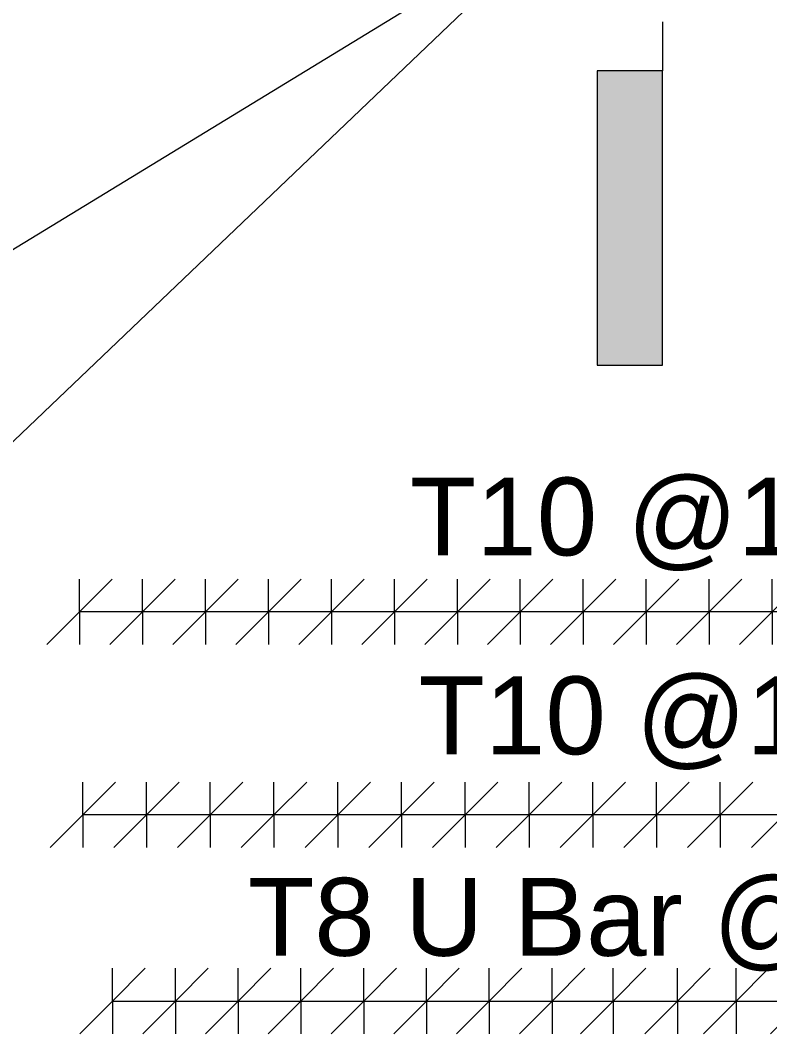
# Model space of a CAD drawing. Header units: millimetres. Extents: x 6744 to 22888, y -3063 to 10037.
# Drawn here: x 10042 to 11189, y -2986 to -1437 of the extents above; entities that cross this region are included whole.
import ezdxf

# ---------------------------------------------------------------- set-up
doc = ezdxf.new("R2010")
doc.units = ezdxf.units.MM
for name, color, linetype, lineweight in [('A-ANNO-DIMS', 211, 'Continuous', 9), ('A-ANNO-DIMS-50', 211, 'Continuous', 9), ('G-ANNO-SYMB', 111, 'Continuous', 9), ('S-RBAR-IDEN', 171, 'Continuous', 9)]:
    doc.layers.add(name, color=color, linetype=linetype, lineweight=lineweight)
doc.styles.add('Arial_1', font='arial.ttf', dxfattribs={"height": 119.0625})
doc.dimstyles.new('Arrow_Filled_-_2_5_NI_UI_1', dxfattribs={"dimscale": 304.8, "dimtxt": 130.920493, "dimasz": 0.328084, "dimexe": 0.164042, "dimexo": 0.0625, "dimgap": 0.164042, "dimtad": 1, "dimdec": 4, "dimzin": 0, "dimdsep": 46, "dimtxsty": 'Arial_1', "dimblk1": 'OBLIQUE', "dimblk2": 'OBLIQUE', "dimsah": 1, "dimcen": 0.09, "dimazin": 0, "dimtfac": 1, "dimtdec": 4, "dimtix": 1, "dimtmove": 0, "dimatfit": 3, "dimfxl": 0.164042, "dimfxlon": 1, "dimtvp": 1, "dimtolj": 1, "dimtzin": 0, "dimarcsym": 2})
doc.dimstyles.new('Arrow_Filled_-_2_5_NI_UI_4', dxfattribs={"dimscale": 304.8, "dimtxt": 130.920493, "dimasz": 0.328084, "dimexe": 0.164042, "dimexo": 0.0625, "dimgap": 0.164042, "dimtad": 1, "dimdec": 4, "dimzin": 0, "dimdsep": 46, "dimtxsty": 'Arial_1', "dimblk1": 'OBLIQUE', "dimblk2": 'OBLIQUE', "dimsah": 1, "dimcen": 0.09, "dimazin": 0, "dimtfac": 1, "dimtdec": 4, "dimtix": 1, "dimtmove": 0, "dimatfit": 3, "dimfxl": 0.164042, "dimfxlon": 1, "dimtvp": 1, "dimtolj": 1, "dimtzin": 0, "dimarcsym": 2})

# ---------------------------------------------------------------- blocks, each defined once
blk = doc.blocks.new('Detail View - M_Section Tail - Filled Horizontal-14034-Elevation Front 1')
at = {"layer": 'G-ANNO-SYMB'}
blk.add_hatch(color=256, dxfattribs=at).paths.add_polyline_path([(9822.2, 7694.8), (9822.2, 7794.8), (9372.2, 7794.8), (9372.2, 7694.8)])
for p, q in [((9372.2, 7694.8), (9372.2, 7794.8)), ((9372.2, 7794.8), (9822.2, 7794.8)), ((9822.2, 7794.8), (9822.2, 7694.8)), ((9822.2, 7694.8), (9372.2, 7694.8))]:
    blk.add_line(p, q, dxfattribs=at)
blk = doc.blocks.new('DIMBLOCK384-Elevation Front 1')
at = {"layer": 'A-ANNO-DIMS-50'}
for p, q in [((11192.4, -2341), (11242.4, -2291)), ((11192.4, -2341), (11192.4, -2291)), ((11288.8, -2341), (11338.8, -2291)), ((11288.8, -2341), (11288.8, -2291)), ((11192.4, -2341), (11142.4, -2391)), ((11288.8, -2341), (11192.4, -2341)), ((11192.4, -2341), (11192.4, -2391)), ((11288.8, -2341), (11238.8, -2391)), ((11288.8, -2341), (11288.8, -2391))]:
    blk.add_line(p, q, dxfattribs=at)
blk = doc.blocks.new('_Oblique')
at = {"color": 0, "linetype": 'ByBlock', "lineweight": -2}
blk.add_line((-0.5, -0.5), (0.5, 0.5), dxfattribs=at)
blk = doc.blocks.new('DIMBLOCK385-Elevation Front 1')
at = {"layer": 'A-ANNO-DIMS-50'}
for p, q in [((11096.1, -2341), (11146.1, -2291)), ((11096.1, -2341), (11096.1, -2291)), ((11192.4, -2341), (11242.4, -2291)), ((11192.4, -2341), (11192.4, -2291)), ((11096.1, -2341), (11046.1, -2391)), ((11192.4, -2341), (11096.1, -2341)), ((11096.1, -2341), (11096.1, -2391)), ((11192.4, -2341), (11142.4, -2391)), ((11192.4, -2341), (11192.4, -2391))]:
    blk.add_line(p, q, dxfattribs=at)
blk = doc.blocks.new('DIMBLOCK386-Elevation Front 1')
at = {"layer": 'A-ANNO-DIMS-50'}
for p, q in [((10999.8, -2341), (11049.8, -2291)), ((10999.8, -2341), (10999.8, -2291)), ((11096.1, -2341), (11146.1, -2291)), ((11096.1, -2341), (11096.1, -2291)), ((10999.8, -2341), (10949.8, -2391)), ((11096.1, -2341), (10999.8, -2341)), ((10999.8, -2341), (10999.8, -2391)), ((11096.1, -2341), (11046.1, -2391)), ((11096.1, -2341), (11096.1, -2391))]:
    blk.add_line(p, q, dxfattribs=at)
blk = doc.blocks.new('DIMBLOCK387-Elevation Front 1')
at = {"layer": 'A-ANNO-DIMS-50'}
for p, q in [((10903.4, -2341), (10953.4, -2291)), ((10903.4, -2341), (10903.4, -2291)), ((10999.8, -2341), (11049.8, -2291)), ((10999.8, -2341), (10999.8, -2291)), ((10903.4, -2341), (10853.4, -2391)), ((10999.8, -2341), (10903.4, -2341)), ((10903.4, -2341), (10903.4, -2391)), ((10999.8, -2341), (10949.8, -2391)), ((10999.8, -2341), (10999.8, -2391))]:
    blk.add_line(p, q, dxfattribs=at)
blk = doc.blocks.new('DIMBLOCK388-Elevation Front 1')
at = {"layer": 'A-ANNO-DIMS-50'}
for p, q in [((10807.1, -2341), (10857.1, -2291)), ((10807.1, -2341), (10807.1, -2291)), ((10903.4, -2341), (10953.4, -2291)), ((10903.4, -2341), (10903.4, -2291)), ((10807.1, -2341), (10757.1, -2391)), ((10903.4, -2341), (10807.1, -2341)), ((10807.1, -2341), (10807.1, -2391)), ((10903.4, -2341), (10853.4, -2391)), ((10903.4, -2341), (10903.4, -2391))]:
    blk.add_line(p, q, dxfattribs=at)
blk = doc.blocks.new('DIMBLOCK389-Elevation Front 1')
at = {"layer": 'A-ANNO-DIMS-50'}
for p, q in [((10710.8, -2341), (10760.8, -2291)), ((10710.8, -2341), (10710.8, -2291)), ((10807.1, -2341), (10857.1, -2291)), ((10807.1, -2341), (10807.1, -2291)), ((10710.8, -2341), (10660.8, -2391)), ((10807.1, -2341), (10710.8, -2341)), ((10710.8, -2341), (10710.8, -2391)), ((10807.1, -2341), (10757.1, -2391)), ((10807.1, -2341), (10807.1, -2391))]:
    blk.add_line(p, q, dxfattribs=at)
blk = doc.blocks.new('DIMBLOCK390-Elevation Front 1')
at = {"layer": 'A-ANNO-DIMS-50'}
for p, q in [((10614.4, -2341), (10664.4, -2291)), ((10614.4, -2341), (10614.4, -2291)), ((10710.8, -2341), (10760.8, -2291)), ((10710.8, -2341), (10710.8, -2291)), ((10614.4, -2341), (10564.4, -2391)), ((10710.8, -2341), (10614.4, -2341)), ((10614.4, -2341), (10614.4, -2391)), ((10710.8, -2341), (10660.8, -2391)), ((10710.8, -2341), (10710.8, -2391))]:
    blk.add_line(p, q, dxfattribs=at)
blk = doc.blocks.new('DIMBLOCK391-Elevation Front 1')
at = {"layer": 'A-ANNO-DIMS-50'}
for p, q in [((10518.1, -2341), (10568.1, -2291)), ((10518.1, -2341), (10518.1, -2291)), ((10614.4, -2341), (10664.4, -2291)), ((10614.4, -2341), (10614.4, -2291)), ((10518.1, -2341), (10468.1, -2391)), ((10614.4, -2341), (10518.1, -2341)), ((10518.1, -2341), (10518.1, -2391)), ((10614.4, -2341), (10564.4, -2391)), ((10614.4, -2341), (10614.4, -2391))]:
    blk.add_line(p, q, dxfattribs=at)
blk = doc.blocks.new('DIMBLOCK392-Elevation Front 1')
at = {"layer": 'A-ANNO-DIMS-50'}
for p, q in [((10421.8, -2341), (10471.8, -2291)), ((10421.8, -2341), (10421.8, -2291)), ((10518.1, -2341), (10568.1, -2291)), ((10518.1, -2341), (10518.1, -2291)), ((10421.8, -2341), (10371.8, -2391)), ((10518.1, -2341), (10421.8, -2341)), ((10421.8, -2341), (10421.8, -2391)), ((10518.1, -2341), (10468.1, -2391)), ((10518.1, -2341), (10518.1, -2391))]:
    blk.add_line(p, q, dxfattribs=at)
blk = doc.blocks.new('DIMBLOCK393-Elevation Front 1')
at = {"layer": 'A-ANNO-DIMS-50'}
for p, q in [((10325.4, -2341), (10375.4, -2291)), ((10325.4, -2341), (10325.4, -2291)), ((10421.8, -2341), (10471.8, -2291)), ((10421.8, -2341), (10421.8, -2291)), ((10325.4, -2341), (10275.4, -2391)), ((10421.8, -2341), (10325.4, -2341)), ((10325.4, -2341), (10325.4, -2391)), ((10421.8, -2341), (10371.8, -2391)), ((10421.8, -2341), (10421.8, -2391))]:
    blk.add_line(p, q, dxfattribs=at)
blk = doc.blocks.new('DIMBLOCK394-Elevation Front 1')
at = {"layer": 'A-ANNO-DIMS-50'}
for p, q in [((10229.1, -2341), (10279.1, -2291)), ((10229.1, -2341), (10229.1, -2291)), ((10325.4, -2341), (10375.4, -2291)), ((10325.4, -2341), (10325.4, -2291)), ((10229.1, -2341), (10179.1, -2391)), ((10325.4, -2341), (10229.1, -2341)), ((10229.1, -2341), (10229.1, -2391)), ((10325.4, -2341), (10275.4, -2391)), ((10325.4, -2341), (10325.4, -2391))]:
    blk.add_line(p, q, dxfattribs=at)
blk = doc.blocks.new('DIMBLOCK395-Elevation Front 1')
at = {"layer": 'A-ANNO-DIMS-50'}
for p, q in [((10132.7, -2341), (10182.7, -2291)), ((10132.7, -2341), (10132.7, -2291)), ((10229.1, -2341), (10279.1, -2291)), ((10229.1, -2341), (10229.1, -2291)), ((10132.7, -2341), (10082.7, -2391)), ((10229.1, -2341), (10132.7, -2341)), ((10132.7, -2341), (10132.7, -2391)), ((10229.1, -2341), (10179.1, -2391)), ((10229.1, -2341), (10229.1, -2391))]:
    blk.add_line(p, q, dxfattribs=at)
blk = doc.blocks.new('DIMBLOCK396-Elevation Front 1')
at = {"layer": 'A-ANNO-DIMS-50'}
for p, q in [((10132.7, -2341), (10182.7, -2291)), ((10132.7, -2341), (10132.7, -2291)), ((10229.1, -2341), (10279.1, -2291)), ((10229.1, -2341), (10229.1, -2291)), ((10325.4, -2341), (10375.4, -2291)), ((10325.4, -2341), (10325.4, -2291)), ((10421.8, -2341), (10471.8, -2291)), ((10421.8, -2341), (10421.8, -2291)), ((10518.1, -2341), (10568.1, -2291)), ((10518.1, -2341), (10518.1, -2291)), ((10614.4, -2341), (10664.4, -2291)), ((10614.4, -2341), (10614.4, -2291)), ((10710.8, -2341), (10760.8, -2291)), ((10710.8, -2341), (10710.8, -2291)), ((10807.1, -2341), (10857.1, -2291)), ((10807.1, -2341), (10807.1, -2291)), ((10903.4, -2341), (10953.4, -2291)), ((10903.4, -2341), (10903.4, -2291)), ((10999.8, -2341), (11049.8, -2291)), ((10999.8, -2341), (10999.8, -2291)), ((11096.1, -2341), (11146.1, -2291)), ((11096.1, -2341), (11096.1, -2291)), ((11192.4, -2341), (11242.4, -2291)), ((11192.4, -2341), (11192.4, -2291)), ((11288.8, -2341), (11338.8, -2291)), ((11288.8, -2341), (11288.8, -2291)), ((11385.1, -2341), (11435.1, -2291)), ((11385.1, -2341), (11385.1, -2291)), ((11481.5, -2341), (11531.5, -2291)), ((11481.5, -2341), (11481.5, -2291)), ((11577.8, -2341), (11627.8, -2291)), ((11577.8, -2341), (11577.8, -2291)), ((11674.1, -2341), (11724.1, -2291)), ((11674.1, -2341), (11674.1, -2291)), ((11770.5, -2341), (11820.5, -2291)), ((11770.5, -2341), (11770.5, -2291)), ((11866.8, -2341), (11916.8, -2291)), ((11866.8, -2341), (11866.8, -2291)), ((11963.1, -2341), (12013.1, -2291)), ((11963.1, -2341), (11963.1, -2291)), ((12059.5, -2341), (12109.5, -2291)), ((12059.5, -2341), (12059.5, -2291)), ((12155.8, -2341), (12205.8, -2291)), ((12155.8, -2341), (12155.8, -2291)), ((12252.1, -2341), (12302.1, -2291)), ((12252.1, -2341), (12252.1, -2291)), ((10132.7, -2341), (10082.7, -2391)), ((12252.1, -2341), (10132.7, -2341)), ((10229.1, -2341), (10132.7, -2341)), ((10132.7, -2341), (10132.7, -2391)), ((10229.1, -2341), (10179.1, -2391)), ((10325.4, -2341), (10229.1, -2341)), ((10229.1, -2341), (10229.1, -2391)), ((10325.4, -2341), (10275.4, -2391)), ((10421.8, -2341), (10325.4, -2341)), ((10325.4, -2341), (10325.4, -2391)), ((10421.8, -2341), (10371.8, -2391)), ((10518.1, -2341), (10421.8, -2341)), ((10421.8, -2341), (10421.8, -2391)), ((10518.1, -2341), (10468.1, -2391)), ((10614.4, -2341), (10518.1, -2341)), ((10518.1, -2341), (10518.1, -2391)), ((10614.4, -2341), (10564.4, -2391)), ((10710.8, -2341), (10614.4, -2341)), ((10614.4, -2341), (10614.4, -2391)), ((10710.8, -2341), (10660.8, -2391)), ((10807.1, -2341), (10710.8, -2341)), ((10710.8, -2341), (10710.8, -2391)), ((10807.1, -2341), (10757.1, -2391)), ((10903.4, -2341), (10807.1, -2341)), ((10807.1, -2341), (10807.1, -2391)), ((10903.4, -2341), (10853.4, -2391)), ((10999.8, -2341), (10903.4, -2341)), ((10903.4, -2341), (10903.4, -2391)), ((10999.8, -2341), (10949.8, -2391)), ((11096.1, -2341), (10999.8, -2341)), ((10999.8, -2341), (10999.8, -2391)), ((11096.1, -2341), (11046.1, -2391)), ((11192.4, -2341), (11096.1, -2341)), ((11096.1, -2341), (11096.1, -2391)), ((11192.4, -2341), (11142.4, -2391)), ((11288.8, -2341), (11192.4, -2341)), ((11192.4, -2341), (11192.4, -2391)), ((11288.8, -2341), (11238.8, -2391)), ((11385.1, -2341), (11288.8, -2341)), ((11288.8, -2341), (11288.8, -2391)), ((11385.1, -2341), (11335.1, -2391)), ((11481.5, -2341), (11385.1, -2341)), ((11385.1, -2341), (11385.1, -2391)), ((11481.5, -2341), (11431.5, -2391)), ((11577.8, -2341), (11481.5, -2341)), ((11481.5, -2341), (11481.5, -2391)), ((11577.8, -2341), (11527.8, -2391)), ((11674.1, -2341), (11577.8, -2341)), ((11577.8, -2341), (11577.8, -2391)), ((11674.1, -2341), (11624.1, -2391)), ((11770.5, -2341), (11674.1, -2341)), ((11674.1, -2341), (11674.1, -2391)), ((11770.5, -2341), (11720.5, -2391)), ((11866.8, -2341), (11770.5, -2341)), ((11770.5, -2341), (11770.5, -2391)), ((11866.8, -2341), (11816.8, -2391)), ((11963.1, -2341), (11866.8, -2341)), ((11866.8, -2341), (11866.8, -2391)), ((11963.1, -2341), (11913.1, -2391)), ((12059.5, -2341), (11963.1, -2341)), ((11963.1, -2341), (11963.1, -2391)), ((12059.5, -2341), (12009.5, -2391)), ((12155.8, -2341), (12059.5, -2341)), ((12059.5, -2341), (12059.5, -2391)), ((12155.8, -2341), (12105.8, -2391)), ((12252.1, -2341), (12155.8, -2341)), ((12155.8, -2341), (12155.8, -2391)), ((12252.1, -2341), (12202.1, -2391)), ((12252.1, -2341), (12252.1, -2391))]:
    blk.add_line(p, q, dxfattribs=at)
blk = doc.blocks.new('_None')
blk = doc.blocks.new('DIMBLOCK407-Elevation Front 1')
at = {"layer": 'A-ANNO-DIMS-50'}
for p, q in [((11210.6, -2651.4), (11260.6, -2601.4)), ((11210.6, -2651.4), (11210.6, -2601.4)), ((11308.1, -2651.4), (11358.1, -2601.4)), ((11308.1, -2651.4), (11308.1, -2601.4)), ((11210.6, -2651.4), (11160.6, -2701.4)), ((11308.1, -2651.4), (11210.6, -2651.4)), ((11210.6, -2651.4), (11210.6, -2701.4)), ((11308.1, -2651.4), (11258.1, -2701.4)), ((11308.1, -2651.4), (11308.1, -2701.4))]:
    blk.add_line(p, q, dxfattribs=at)
blk = doc.blocks.new('DIMBLOCK408-Elevation Front 1')
at = {"layer": 'A-ANNO-DIMS-50'}
for p, q in [((11113, -2651.4), (11163, -2601.4)), ((11113, -2651.4), (11113, -2601.4)), ((11210.6, -2651.4), (11260.6, -2601.4)), ((11210.6, -2651.4), (11210.6, -2601.4)), ((11113, -2651.4), (11063, -2701.4)), ((11210.6, -2651.4), (11113, -2651.4)), ((11113, -2651.4), (11113, -2701.4)), ((11210.6, -2651.4), (11160.6, -2701.4)), ((11210.6, -2651.4), (11210.6, -2701.4))]:
    blk.add_line(p, q, dxfattribs=at)
blk = doc.blocks.new('DIMBLOCK409-Elevation Front 1')
at = {"layer": 'A-ANNO-DIMS-50'}
for p, q in [((11015.5, -2651.4), (11065.5, -2601.4)), ((11015.5, -2651.4), (11015.5, -2601.4)), ((11113, -2651.4), (11163, -2601.4)), ((11113, -2651.4), (11113, -2601.4)), ((11015.5, -2651.4), (10965.5, -2701.4)), ((11113, -2651.4), (11015.5, -2651.4)), ((11015.5, -2651.4), (11015.5, -2701.4)), ((11113, -2651.4), (11063, -2701.4)), ((11113, -2651.4), (11113, -2701.4))]:
    blk.add_line(p, q, dxfattribs=at)
blk = doc.blocks.new('DIMBLOCK410-Elevation Front 1')
at = {"layer": 'A-ANNO-DIMS-50'}
for p, q in [((10917.9, -2651.4), (10967.9, -2601.4)), ((10917.9, -2651.4), (10917.9, -2601.4)), ((11015.5, -2651.4), (11065.5, -2601.4)), ((11015.5, -2651.4), (11015.5, -2601.4)), ((10917.9, -2651.4), (10867.9, -2701.4)), ((11015.5, -2651.4), (10917.9, -2651.4)), ((10917.9, -2651.4), (10917.9, -2701.4)), ((11015.5, -2651.4), (10965.5, -2701.4)), ((11015.5, -2651.4), (11015.5, -2701.4))]:
    blk.add_line(p, q, dxfattribs=at)
blk = doc.blocks.new('DIMBLOCK411-Elevation Front 1')
at = {"layer": 'A-ANNO-DIMS-50'}
for p, q in [((10820.4, -2651.4), (10870.4, -2601.4)), ((10820.4, -2651.4), (10820.4, -2601.4)), ((10917.9, -2651.4), (10967.9, -2601.4)), ((10917.9, -2651.4), (10917.9, -2601.4)), ((10820.4, -2651.4), (10770.4, -2701.4)), ((10917.9, -2651.4), (10820.4, -2651.4)), ((10820.4, -2651.4), (10820.4, -2701.4)), ((10917.9, -2651.4), (10867.9, -2701.4)), ((10917.9, -2651.4), (10917.9, -2701.4))]:
    blk.add_line(p, q, dxfattribs=at)
blk = doc.blocks.new('DIMBLOCK412-Elevation Front 1')
at = {"layer": 'A-ANNO-DIMS-50'}
for p, q in [((10722.8, -2651.4), (10772.8, -2601.4)), ((10722.8, -2651.4), (10722.8, -2601.4)), ((10820.4, -2651.4), (10870.4, -2601.4)), ((10820.4, -2651.4), (10820.4, -2601.4)), ((10722.8, -2651.4), (10672.8, -2701.4)), ((10820.4, -2651.4), (10722.8, -2651.4)), ((10722.8, -2651.4), (10722.8, -2701.4)), ((10820.4, -2651.4), (10770.4, -2701.4)), ((10820.4, -2651.4), (10820.4, -2701.4))]:
    blk.add_line(p, q, dxfattribs=at)
blk = doc.blocks.new('DIMBLOCK413-Elevation Front 1')
at = {"layer": 'A-ANNO-DIMS-50'}
for p, q in [((10625.3, -2651.4), (10675.3, -2601.4)), ((10625.3, -2651.4), (10625.3, -2601.4)), ((10722.8, -2651.4), (10772.8, -2601.4)), ((10722.8, -2651.4), (10722.8, -2601.4)), ((10625.3, -2651.4), (10575.3, -2701.4)), ((10722.8, -2651.4), (10625.3, -2651.4)), ((10625.3, -2651.4), (10625.3, -2701.4)), ((10722.8, -2651.4), (10672.8, -2701.4)), ((10722.8, -2651.4), (10722.8, -2701.4))]:
    blk.add_line(p, q, dxfattribs=at)
blk = doc.blocks.new('DIMBLOCK414-Elevation Front 1')
at = {"layer": 'A-ANNO-DIMS-50'}
for p, q in [((10527.7, -2651.4), (10577.7, -2601.4)), ((10527.7, -2651.4), (10527.7, -2601.4)), ((10625.3, -2651.4), (10675.3, -2601.4)), ((10625.3, -2651.4), (10625.3, -2601.4)), ((10527.7, -2651.4), (10477.7, -2701.4)), ((10625.3, -2651.4), (10527.7, -2651.4)), ((10527.7, -2651.4), (10527.7, -2701.4)), ((10625.3, -2651.4), (10575.3, -2701.4)), ((10625.3, -2651.4), (10625.3, -2701.4))]:
    blk.add_line(p, q, dxfattribs=at)
blk = doc.blocks.new('DIMBLOCK415-Elevation Front 1')
at = {"layer": 'A-ANNO-DIMS-50'}
for p, q in [((10430.2, -2651.4), (10480.2, -2601.4)), ((10430.2, -2651.4), (10430.2, -2601.4)), ((10527.7, -2651.4), (10577.7, -2601.4)), ((10527.7, -2651.4), (10527.7, -2601.4)), ((10430.2, -2651.4), (10380.2, -2701.4)), ((10527.7, -2651.4), (10430.2, -2651.4)), ((10430.2, -2651.4), (10430.2, -2701.4)), ((10527.7, -2651.4), (10477.7, -2701.4)), ((10527.7, -2651.4), (10527.7, -2701.4))]:
    blk.add_line(p, q, dxfattribs=at)
blk = doc.blocks.new('DIMBLOCK416-Elevation Front 1')
at = {"layer": 'A-ANNO-DIMS-50'}
for p, q in [((10332.7, -2651.4), (10382.7, -2601.4)), ((10332.7, -2651.4), (10332.7, -2601.4)), ((10430.2, -2651.4), (10480.2, -2601.4)), ((10430.2, -2651.4), (10430.2, -2601.4)), ((10332.7, -2651.4), (10282.7, -2701.4)), ((10430.2, -2651.4), (10332.7, -2651.4)), ((10332.7, -2651.4), (10332.7, -2701.4)), ((10430.2, -2651.4), (10380.2, -2701.4)), ((10430.2, -2651.4), (10430.2, -2701.4))]:
    blk.add_line(p, q, dxfattribs=at)
blk = doc.blocks.new('DIMBLOCK417-Elevation Front 1')
at = {"layer": 'A-ANNO-DIMS-50'}
for p, q in [((10235.1, -2651.4), (10285.1, -2601.4)), ((10235.1, -2651.4), (10235.1, -2601.4)), ((10332.7, -2651.4), (10382.7, -2601.4)), ((10332.7, -2651.4), (10332.7, -2601.4)), ((10235.1, -2651.4), (10185.1, -2701.4)), ((10332.7, -2651.4), (10235.1, -2651.4)), ((10235.1, -2651.4), (10235.1, -2701.4)), ((10332.7, -2651.4), (10282.7, -2701.4)), ((10332.7, -2651.4), (10332.7, -2701.4))]:
    blk.add_line(p, q, dxfattribs=at)
blk = doc.blocks.new('DIMBLOCK418-Elevation Front 1')
at = {"layer": 'A-ANNO-DIMS-50'}
for p, q in [((10137.6, -2651.4), (10187.6, -2601.4)), ((10137.6, -2651.4), (10137.6, -2601.4)), ((10235.1, -2651.4), (10285.1, -2601.4)), ((10235.1, -2651.4), (10235.1, -2601.4)), ((10137.6, -2651.4), (10087.6, -2701.4)), ((10235.1, -2651.4), (10137.6, -2651.4)), ((10137.6, -2651.4), (10137.6, -2701.4)), ((10235.1, -2651.4), (10185.1, -2701.4)), ((10235.1, -2651.4), (10235.1, -2701.4))]:
    blk.add_line(p, q, dxfattribs=at)
blk = doc.blocks.new('DIMBLOCK419-Elevation Front 1')
at = {"layer": 'A-ANNO-DIMS-50'}
for p, q in [((10137.6, -2651.4), (10187.6, -2601.4)), ((10137.6, -2651.4), (10137.6, -2601.4)), ((10235.1, -2651.4), (10285.1, -2601.4)), ((10235.1, -2651.4), (10235.1, -2601.4)), ((10332.7, -2651.4), (10382.7, -2601.4)), ((10332.7, -2651.4), (10332.7, -2601.4)), ((10430.2, -2651.4), (10480.2, -2601.4)), ((10430.2, -2651.4), (10430.2, -2601.4)), ((10527.7, -2651.4), (10577.7, -2601.4)), ((10527.7, -2651.4), (10527.7, -2601.4)), ((10625.3, -2651.4), (10675.3, -2601.4)), ((10625.3, -2651.4), (10625.3, -2601.4)), ((10722.8, -2651.4), (10772.8, -2601.4)), ((10722.8, -2651.4), (10722.8, -2601.4)), ((10820.4, -2651.4), (10870.4, -2601.4)), ((10820.4, -2651.4), (10820.4, -2601.4)), ((10917.9, -2651.4), (10967.9, -2601.4)), ((10917.9, -2651.4), (10917.9, -2601.4)), ((11015.5, -2651.4), (11065.5, -2601.4)), ((11015.5, -2651.4), (11015.5, -2601.4)), ((11113, -2651.4), (11163, -2601.4)), ((11113, -2651.4), (11113, -2601.4)), ((11210.6, -2651.4), (11260.6, -2601.4)), ((11210.6, -2651.4), (11210.6, -2601.4)), ((11308.1, -2651.4), (11358.1, -2601.4)), ((11308.1, -2651.4), (11308.1, -2601.4)), ((11405.7, -2651.4), (11455.7, -2601.4)), ((11405.7, -2651.4), (11405.7, -2601.4)), ((11503.2, -2651.4), (11553.2, -2601.4)), ((11503.2, -2651.4), (11503.2, -2601.4)), ((11600.7, -2651.4), (11650.7, -2601.4)), ((11600.7, -2651.4), (11600.7, -2601.4)), ((11698.3, -2651.4), (11748.3, -2601.4)), ((11698.3, -2651.4), (11698.3, -2601.4)), ((11795.8, -2651.4), (11845.8, -2601.4)), ((11795.8, -2651.4), (11795.8, -2601.4)), ((11893.4, -2651.4), (11943.4, -2601.4)), ((11893.4, -2651.4), (11893.4, -2601.4)), ((11990.9, -2651.4), (12040.9, -2601.4)), ((11990.9, -2651.4), (11990.9, -2601.4)), ((12088.5, -2651.4), (12138.5, -2601.4)), ((12088.5, -2651.4), (12088.5, -2601.4)), ((12186, -2651.4), (12236, -2601.4)), ((12186, -2651.4), (12186, -2601.4)), ((12283.6, -2651.4), (12333.6, -2601.4)), ((12283.6, -2651.4), (12283.6, -2601.4)), ((10137.6, -2651.4), (10087.6, -2701.4)), ((12283.6, -2651.4), (10137.6, -2651.4)), ((10235.1, -2651.4), (10137.6, -2651.4)), ((10137.6, -2651.4), (10137.6, -2701.4)), ((10235.1, -2651.4), (10185.1, -2701.4)), ((10332.7, -2651.4), (10235.1, -2651.4)), ((10235.1, -2651.4), (10235.1, -2701.4)), ((10332.7, -2651.4), (10282.7, -2701.4)), ((10430.2, -2651.4), (10332.7, -2651.4)), ((10332.7, -2651.4), (10332.7, -2701.4)), ((10430.2, -2651.4), (10380.2, -2701.4)), ((10527.7, -2651.4), (10430.2, -2651.4)), ((10430.2, -2651.4), (10430.2, -2701.4)), ((10527.7, -2651.4), (10477.7, -2701.4)), ((10625.3, -2651.4), (10527.7, -2651.4)), ((10527.7, -2651.4), (10527.7, -2701.4)), ((10625.3, -2651.4), (10575.3, -2701.4)), ((10722.8, -2651.4), (10625.3, -2651.4)), ((10625.3, -2651.4), (10625.3, -2701.4)), ((10722.8, -2651.4), (10672.8, -2701.4)), ((10820.4, -2651.4), (10722.8, -2651.4)), ((10722.8, -2651.4), (10722.8, -2701.4)), ((10820.4, -2651.4), (10770.4, -2701.4)), ((10917.9, -2651.4), (10820.4, -2651.4)), ((10820.4, -2651.4), (10820.4, -2701.4)), ((10917.9, -2651.4), (10867.9, -2701.4)), ((11015.5, -2651.4), (10917.9, -2651.4)), ((10917.9, -2651.4), (10917.9, -2701.4)), ((11015.5, -2651.4), (10965.5, -2701.4)), ((11113, -2651.4), (11015.5, -2651.4)), ((11015.5, -2651.4), (11015.5, -2701.4)), ((11113, -2651.4), (11063, -2701.4)), ((11210.6, -2651.4), (11113, -2651.4)), ((11113, -2651.4), (11113, -2701.4)), ((11210.6, -2651.4), (11160.6, -2701.4)), ((11308.1, -2651.4), (11210.6, -2651.4)), ((11210.6, -2651.4), (11210.6, -2701.4)), ((11308.1, -2651.4), (11258.1, -2701.4)), ((11405.7, -2651.4), (11308.1, -2651.4)), ((11308.1, -2651.4), (11308.1, -2701.4)), ((11405.7, -2651.4), (11355.7, -2701.4)), ((11503.2, -2651.4), (11405.7, -2651.4)), ((11405.7, -2651.4), (11405.7, -2701.4)), ((11503.2, -2651.4), (11453.2, -2701.4)), ((11600.7, -2651.4), (11503.2, -2651.4)), ((11503.2, -2651.4), (11503.2, -2701.4)), ((11600.7, -2651.4), (11550.7, -2701.4)), ((11698.3, -2651.4), (11600.7, -2651.4)), ((11600.7, -2651.4), (11600.7, -2701.4)), ((11698.3, -2651.4), (11648.3, -2701.4)), ((11795.8, -2651.4), (11698.3, -2651.4)), ((11698.3, -2651.4), (11698.3, -2701.4)), ((11795.8, -2651.4), (11745.8, -2701.4)), ((11893.4, -2651.4), (11795.8, -2651.4)), ((11795.8, -2651.4), (11795.8, -2701.4)), ((11893.4, -2651.4), (11843.4, -2701.4)), ((11990.9, -2651.4), (11893.4, -2651.4)), ((11893.4, -2651.4), (11893.4, -2701.4)), ((11990.9, -2651.4), (11940.9, -2701.4)), ((12088.5, -2651.4), (11990.9, -2651.4)), ((11990.9, -2651.4), (11990.9, -2701.4)), ((12088.5, -2651.4), (12038.5, -2701.4)), ((12186, -2651.4), (12088.5, -2651.4)), ((12088.5, -2651.4), (12088.5, -2701.4)), ((12186, -2651.4), (12136, -2701.4)), ((12283.6, -2651.4), (12186, -2651.4)), ((12186, -2651.4), (12186, -2701.4)), ((12283.6, -2651.4), (12233.6, -2701.4)), ((12283.6, -2651.4), (12283.6, -2701.4))]:
    blk.add_line(p, q, dxfattribs=at)
blk = doc.blocks.new('DIMBLOCK420-Elevation Front 1')
at = {"layer": 'A-ANNO-DIMS-50'}
for p, q in [((10183.3, -2936.1), (10233.3, -2886.1)), ((10183.3, -2936.1), (10183.3, -2886.1)), ((10279.4, -2936.1), (10329.4, -2886.1)), ((10279.4, -2936.1), (10279.4, -2886.1)), ((10183.3, -2936.1), (10133.3, -2986.1)), ((10183.3, -2936.1), (10279.4, -2936.1)), ((10183.3, -2936.1), (10183.3, -2986.1)), ((10279.4, -2936.1), (10229.4, -2986.1)), ((10279.4, -2936.1), (10279.4, -2986.1))]:
    blk.add_line(p, q, dxfattribs=at)
blk = doc.blocks.new('DIMBLOCK421-Elevation Front 1')
at = {"layer": 'A-ANNO-DIMS-50'}
for p, q in [((10279.4, -2936.1), (10329.4, -2886.1)), ((10279.4, -2936.1), (10279.4, -2886.1)), ((10375.4, -2936.1), (10425.4, -2886.1)), ((10375.4, -2936.1), (10375.4, -2886.1)), ((10279.4, -2936.1), (10229.4, -2986.1)), ((10279.4, -2936.1), (10375.4, -2936.1)), ((10279.4, -2936.1), (10279.4, -2986.1)), ((10375.4, -2936.1), (10325.4, -2986.1)), ((10375.4, -2936.1), (10375.4, -2986.1))]:
    blk.add_line(p, q, dxfattribs=at)
blk = doc.blocks.new('DIMBLOCK422-Elevation Front 1')
at = {"layer": 'A-ANNO-DIMS-50'}
for p, q in [((10375.4, -2936.1), (10425.4, -2886.1)), ((10375.4, -2936.1), (10375.4, -2886.1)), ((10471.5, -2936.1), (10521.5, -2886.1)), ((10471.5, -2936.1), (10471.5, -2886.1)), ((10375.4, -2936.1), (10325.4, -2986.1)), ((10375.4, -2936.1), (10471.5, -2936.1)), ((10375.4, -2936.1), (10375.4, -2986.1)), ((10471.5, -2936.1), (10421.5, -2986.1)), ((10471.5, -2936.1), (10471.5, -2986.1))]:
    blk.add_line(p, q, dxfattribs=at)
blk = doc.blocks.new('DIMBLOCK423-Elevation Front 1')
at = {"layer": 'A-ANNO-DIMS-50'}
for p, q in [((10471.5, -2936.1), (10521.5, -2886.1)), ((10471.5, -2936.1), (10471.5, -2886.1)), ((10567.5, -2936.1), (10617.5, -2886.1)), ((10567.5, -2936.1), (10567.5, -2886.1)), ((10471.5, -2936.1), (10421.5, -2986.1)), ((10471.5, -2936.1), (10567.5, -2936.1)), ((10471.5, -2936.1), (10471.5, -2986.1)), ((10567.5, -2936.1), (10517.5, -2986.1)), ((10567.5, -2936.1), (10567.5, -2986.1))]:
    blk.add_line(p, q, dxfattribs=at)
blk = doc.blocks.new('DIMBLOCK424-Elevation Front 1')
at = {"layer": 'A-ANNO-DIMS-50'}
for p, q in [((10567.5, -2936.1), (10617.5, -2886.1)), ((10567.5, -2936.1), (10567.5, -2886.1)), ((10663.6, -2936.1), (10713.6, -2886.1)), ((10663.6, -2936.1), (10663.6, -2886.1)), ((10567.5, -2936.1), (10517.5, -2986.1)), ((10567.5, -2936.1), (10663.6, -2936.1)), ((10567.5, -2936.1), (10567.5, -2986.1)), ((10663.6, -2936.1), (10613.6, -2986.1)), ((10663.6, -2936.1), (10663.6, -2986.1))]:
    blk.add_line(p, q, dxfattribs=at)
blk = doc.blocks.new('DIMBLOCK425-Elevation Front 1')
at = {"layer": 'A-ANNO-DIMS-50'}
for p, q in [((10663.6, -2936.1), (10713.6, -2886.1)), ((10663.6, -2936.1), (10663.6, -2886.1)), ((10759.6, -2936.1), (10809.6, -2886.1)), ((10759.6, -2936.1), (10759.6, -2886.1)), ((10663.6, -2936.1), (10613.6, -2986.1)), ((10663.6, -2936.1), (10759.6, -2936.1)), ((10663.6, -2936.1), (10663.6, -2986.1)), ((10759.6, -2936.1), (10709.6, -2986.1)), ((10759.6, -2936.1), (10759.6, -2986.1))]:
    blk.add_line(p, q, dxfattribs=at)
blk = doc.blocks.new('DIMBLOCK426-Elevation Front 1')
at = {"layer": 'A-ANNO-DIMS-50'}
for p, q in [((10759.6, -2936.1), (10809.6, -2886.1)), ((10759.6, -2936.1), (10759.6, -2886.1)), ((10855.7, -2936.1), (10905.7, -2886.1)), ((10855.7, -2936.1), (10855.7, -2886.1)), ((10759.6, -2936.1), (10709.6, -2986.1)), ((10759.6, -2936.1), (10855.7, -2936.1)), ((10759.6, -2936.1), (10759.6, -2986.1)), ((10855.7, -2936.1), (10805.7, -2986.1)), ((10855.7, -2936.1), (10855.7, -2986.1))]:
    blk.add_line(p, q, dxfattribs=at)
blk = doc.blocks.new('DIMBLOCK427-Elevation Front 1')
at = {"layer": 'A-ANNO-DIMS-50'}
for p, q in [((10855.7, -2936.1), (10905.7, -2886.1)), ((10855.7, -2936.1), (10855.7, -2886.1)), ((10949.2, -2936.1), (10999.2, -2886.1)), ((10949.2, -2936.1), (10949.2, -2886.1)), ((10855.7, -2936.1), (10805.7, -2986.1)), ((10855.7, -2936.1), (10949.2, -2936.1)), ((10855.7, -2936.1), (10855.7, -2986.1)), ((10949.2, -2936.1), (10899.2, -2986.1)), ((10949.2, -2936.1), (10949.2, -2986.1))]:
    blk.add_line(p, q, dxfattribs=at)
blk = doc.blocks.new('DIMBLOCK428-Elevation Front 1')
at = {"layer": 'A-ANNO-DIMS-50'}
for p, q in [((10949.2, -2936.1), (10999.2, -2886.1)), ((10949.2, -2936.1), (10949.2, -2886.1)), ((11047.8, -2936.1), (11097.8, -2886.1)), ((11047.8, -2936.1), (11047.8, -2886.1)), ((10949.2, -2936.1), (10899.2, -2986.1)), ((10949.2, -2936.1), (11047.8, -2936.1)), ((10949.2, -2936.1), (10949.2, -2986.1)), ((11047.8, -2936.1), (10997.8, -2986.1)), ((11047.8, -2936.1), (11047.8, -2986.1))]:
    blk.add_line(p, q, dxfattribs=at)
blk = doc.blocks.new('DIMBLOCK429-Elevation Front 1')
at = {"layer": 'A-ANNO-DIMS-50'}
for p, q in [((11047.8, -2936.1), (11097.8, -2886.1)), ((11047.8, -2936.1), (11047.8, -2886.1)), ((11137.6, -2936.1), (11187.6, -2886.1)), ((11137.6, -2936.1), (11137.6, -2886.1)), ((11047.8, -2936.1), (10997.8, -2986.1)), ((11047.8, -2936.1), (11137.6, -2936.1)), ((11047.8, -2936.1), (11047.8, -2986.1)), ((11137.6, -2936.1), (11087.6, -2986.1)), ((11137.6, -2936.1), (11137.6, -2986.1))]:
    blk.add_line(p, q, dxfattribs=at)
blk = doc.blocks.new('DIMBLOCK430-Elevation Front 1')
at = {"layer": 'A-ANNO-DIMS-50'}
for p, q in [((11137.6, -2936.1), (11187.6, -2886.1)), ((11137.6, -2936.1), (11137.6, -2886.1)), ((11239.9, -2936.1), (11289.9, -2886.1)), ((11239.9, -2936.1), (11239.9, -2886.1)), ((11137.6, -2936.1), (11087.6, -2986.1)), ((11137.6, -2936.1), (11239.9, -2936.1)), ((11137.6, -2936.1), (11137.6, -2986.1)), ((11239.9, -2936.1), (11189.9, -2986.1)), ((11239.9, -2936.1), (11239.9, -2986.1))]:
    blk.add_line(p, q, dxfattribs=at)
blk = doc.blocks.new('DIMBLOCK440-Elevation Front 1')
at = {"layer": 'A-ANNO-DIMS-50'}
for p, q in [((10183.3, -2936.1), (10233.3, -2886.1)), ((10183.3, -2936.1), (10183.3, -2886.1)), ((10279.4, -2936.1), (10329.4, -2886.1)), ((10279.4, -2936.1), (10279.4, -2886.1)), ((10375.4, -2936.1), (10425.4, -2886.1)), ((10375.4, -2936.1), (10375.4, -2886.1)), ((10471.5, -2936.1), (10521.5, -2886.1)), ((10471.5, -2936.1), (10471.5, -2886.1)), ((10567.5, -2936.1), (10617.5, -2886.1)), ((10567.5, -2936.1), (10567.5, -2886.1)), ((10663.6, -2936.1), (10713.6, -2886.1)), ((10663.6, -2936.1), (10663.6, -2886.1)), ((10759.6, -2936.1), (10809.6, -2886.1)), ((10759.6, -2936.1), (10759.6, -2886.1)), ((10855.7, -2936.1), (10905.7, -2886.1)), ((10855.7, -2936.1), (10855.7, -2886.1)), ((10949.2, -2936.1), (10999.2, -2886.1)), ((10949.2, -2936.1), (10949.2, -2886.1)), ((10183.3, -2936.1), (10133.3, -2986.1)), ((10183.3, -2936.1), (10855.7, -2936.1)), ((10183.3, -2936.1), (10279.4, -2936.1)), ((10183.3, -2936.1), (10183.3, -2986.1)), ((10279.4, -2936.1), (10229.4, -2986.1)), ((10279.4, -2936.1), (10375.4, -2936.1)), ((10279.4, -2936.1), (10279.4, -2986.1)), ((10375.4, -2936.1), (10325.4, -2986.1)), ((10375.4, -2936.1), (10471.5, -2936.1)), ((10375.4, -2936.1), (10375.4, -2986.1)), ((10471.5, -2936.1), (10421.5, -2986.1)), ((10471.5, -2936.1), (10567.5, -2936.1)), ((10471.5, -2936.1), (10471.5, -2986.1)), ((10567.5, -2936.1), (10517.5, -2986.1)), ((10567.5, -2936.1), (10663.6, -2936.1)), ((10567.5, -2936.1), (10567.5, -2986.1)), ((10663.6, -2936.1), (10613.6, -2986.1)), ((10663.6, -2936.1), (10759.6, -2936.1)), ((10663.6, -2936.1), (10663.6, -2986.1)), ((10759.6, -2936.1), (10709.6, -2986.1)), ((10759.6, -2936.1), (10855.7, -2936.1)), ((10759.6, -2936.1), (10759.6, -2986.1)), ((10855.7, -2936.1), (10805.7, -2986.1)), ((10855.7, -2936.1), (10949.2, -2936.1)), ((10855.7, -2936.1), (10855.7, -2986.1)), ((10949.2, -2936.1), (10899.2, -2986.1)), ((10949.2, -2936.1), (10949.2, -2986.1))]:
    blk.add_line(p, q, dxfattribs=at)
blk = doc.blocks.new('DIMBLOCK441-Elevation Front 1')
at = {"layer": 'A-ANNO-DIMS-50'}
for p, q in [((10855.7, -2936.1), (10905.7, -2886.1)), ((10855.7, -2936.1), (10855.7, -2886.1)), ((10949.2, -2936.1), (10999.2, -2886.1)), ((10949.2, -2936.1), (10949.2, -2886.1)), ((11047.8, -2936.1), (11097.8, -2886.1)), ((11047.8, -2936.1), (11047.8, -2886.1)), ((10855.7, -2936.1), (10805.7, -2986.1)), ((10855.7, -2936.1), (10949.2, -2936.1)), ((10855.7, -2936.1), (10949.2, -2936.1)), ((10855.7, -2936.1), (10855.7, -2986.1)), ((10949.2, -2936.1), (10899.2, -2986.1)), ((10949.2, -2936.1), (11047.8, -2936.1)), ((10949.2, -2936.1), (10949.2, -2986.1)), ((11047.8, -2936.1), (10997.8, -2986.1)), ((11047.8, -2936.1), (11047.8, -2986.1))]:
    blk.add_line(p, q, dxfattribs=at)
blk = doc.blocks.new('DIMBLOCK442-Elevation Front 1')
at = {"layer": 'A-ANNO-DIMS-50'}
for p, q in [((10949.2, -2936.1), (10999.2, -2886.1)), ((10949.2, -2936.1), (10949.2, -2886.1)), ((11047.8, -2936.1), (11097.8, -2886.1)), ((11047.8, -2936.1), (11047.8, -2886.1)), ((11137.6, -2936.1), (11187.6, -2886.1)), ((11137.6, -2936.1), (11137.6, -2886.1)), ((10949.2, -2936.1), (10899.2, -2986.1)), ((10949.2, -2936.1), (11047.8, -2936.1)), ((10949.2, -2936.1), (11047.8, -2936.1)), ((10949.2, -2936.1), (10949.2, -2986.1)), ((11047.8, -2936.1), (10997.8, -2986.1)), ((11047.8, -2936.1), (11137.6, -2936.1)), ((11047.8, -2936.1), (11047.8, -2986.1)), ((11137.6, -2936.1), (11087.6, -2986.1)), ((11137.6, -2936.1), (11137.6, -2986.1))]:
    blk.add_line(p, q, dxfattribs=at)
blk = doc.blocks.new('DIMBLOCK443-Elevation Front 1')
at = {"layer": 'A-ANNO-DIMS-50'}
for p, q in [((11047.8, -2936.1), (11097.8, -2886.1)), ((11047.8, -2936.1), (11047.8, -2886.1)), ((11137.6, -2936.1), (11187.6, -2886.1)), ((11137.6, -2936.1), (11137.6, -2886.1)), ((11239.9, -2936.1), (11289.9, -2886.1)), ((11239.9, -2936.1), (11239.9, -2886.1)), ((11047.8, -2936.1), (10997.8, -2986.1)), ((11047.8, -2936.1), (11137.6, -2936.1)), ((11047.8, -2936.1), (11137.6, -2936.1)), ((11047.8, -2936.1), (11047.8, -2986.1)), ((11137.6, -2936.1), (11087.6, -2986.1)), ((11137.6, -2936.1), (11239.9, -2936.1)), ((11137.6, -2936.1), (11137.6, -2986.1)), ((11239.9, -2936.1), (11189.9, -2986.1)), ((11239.9, -2936.1), (11239.9, -2986.1))]:
    blk.add_line(p, q, dxfattribs=at)
blk = doc.blocks.new('DIMBLOCK444-Elevation Front 1')
at = {"layer": 'A-ANNO-DIMS-50'}
for p, q in [((11137.6, -2936.1), (11187.6, -2886.1)), ((11137.6, -2936.1), (11137.6, -2886.1)), ((11239.9, -2936.1), (11289.9, -2886.1)), ((11239.9, -2936.1), (11239.9, -2886.1)), ((11346, -2936.1), (11396, -2886.1)), ((11346, -2936.1), (11346, -2886.1)), ((11137.6, -2936.1), (11087.6, -2986.1)), ((11137.6, -2936.1), (11239.9, -2936.1)), ((11137.6, -2936.1), (11239.9, -2936.1)), ((11137.6, -2936.1), (11137.6, -2986.1)), ((11239.9, -2936.1), (11189.9, -2986.1)), ((11239.9, -2936.1), (11346, -2936.1)), ((11239.9, -2936.1), (11239.9, -2986.1)), ((11346, -2936.1), (11296, -2986.1)), ((11346, -2936.1), (11346, -2986.1))]:
    blk.add_line(p, q, dxfattribs=at)

msp = doc.modelspace()

# ---------------------------------------------------------------- linework, layer by layer
at = {"layer": 'G-ANNO-SYMB'}
msp.add_line((11024.78521, -1439.13794), (11024.78521, -1513.73213), dxfattribs=at)
at = {"layer": 'S-RBAR-IDEN'}
for p, q in [((10856.22671, -1292.99821), (10021.36282, -2089.78094)), ((10791.61953, -1323.18243), (9951.71325, -1835.58184))]:
    msp.add_line(p, q, dxfattribs=at)

# ---------------------------------------------------------------- block references
at = {"layer": 'G-ANNO-SYMB', "extrusion": (0, 0, -1), "rotation": 90.00000000000077}
msp.add_blockref('Detail View - M_Section Tail - Filled Horizontal-14034-Elevation Front 1', (-3229.96869, -11335.91223), dxfattribs=at)

# ---------------------------------------------------------------- dimensions: what is measured, and where the dimension line sits
at = {"layer": 'A-ANNO-DIMS'}
for base, p1, p2, text, dimstyle, override, picture, middle in [((10132.74785, -2340.97976), (12252.14338, -2290.97976), (10132.74785, -2290.97976), '2119', 'Arrow_Filled_-_2_5_NI_UI_1', {"dimpost": '<>', "dimblk1": 'None', "dimblk2": 'None', "dimsah": 1, "dimfxl": 2119.395534}, 'DIMBLOCK396-Elevation Front 1', (11192.44562, -2230.18966)), ((10132.74785, -2340.97976), (10229.08401, -2290.97976), (10132.74785, -2290.97976), ' ', 'Arrow_Filled_-_2_5_NI_UI_1', {"dimpost": '<>', "dimfxl": 96.336161}, 'DIMBLOCK395-Elevation Front 1', (10180.91593, -2340.97976)), ((10229.08401, -2340.97976), (10325.42017, -2290.97976), (10229.08401, -2290.97976), ' ', 'Arrow_Filled_-_2_5_NI_UI_1', {"dimpost": '<>', "dimfxl": 96.336161}, 'DIMBLOCK394-Elevation Front 1', (10277.25209, -2340.97976)), ((10325.42017, -2340.97976), (10421.75633, -2290.97976), (10325.42017, -2290.97976), ' ', 'Arrow_Filled_-_2_5_NI_UI_1', {"dimpost": '<>', "dimfxl": 96.336161}, 'DIMBLOCK393-Elevation Front 1', (10373.58825, -2340.97976)), ((10421.75633, -2340.97976), (10518.09249, -2290.97976), (10421.75633, -2290.97976), ' ', 'Arrow_Filled_-_2_5_NI_UI_1', {"dimpost": '<>', "dimfxl": 96.336161}, 'DIMBLOCK392-Elevation Front 1', (10469.92441, -2340.97976)), ((10518.09249, -2340.97976), (10614.42865, -2290.97976), (10518.09249, -2290.97976), ' ', 'Arrow_Filled_-_2_5_NI_UI_1', {"dimpost": '<>', "dimfxl": 96.336161}, 'DIMBLOCK391-Elevation Front 1', (10566.26057, -2340.97976)), ((10614.42865, -2340.97976), (10710.76481, -2290.97976), (10614.42865, -2290.97976), ' ', 'Arrow_Filled_-_2_5_NI_UI_1', {"dimpost": '<>', "dimfxl": 96.336161}, 'DIMBLOCK390-Elevation Front 1', (10662.59673, -2340.97976)), ((10710.76481, -2340.97976), (10807.10097, -2290.97976), (10710.76481, -2290.97976), ' ', 'Arrow_Filled_-_2_5_NI_UI_1', {"dimpost": '<>', "dimfxl": 96.336161}, 'DIMBLOCK389-Elevation Front 1', (10758.93289, -2340.97976)), ((10807.10097, -2340.97976), (10903.43713, -2290.97976), (10807.10097, -2290.97976), ' ', 'Arrow_Filled_-_2_5_NI_UI_1', {"dimpost": '<>', "dimfxl": 96.336161}, 'DIMBLOCK388-Elevation Front 1', (10855.26905, -2340.97976)), ((10903.43713, -2340.97976), (10999.77329, -2290.97976), (10903.43713, -2290.97976), ' ', 'Arrow_Filled_-_2_5_NI_UI_1', {"dimpost": '<>', "dimfxl": 96.336161}, 'DIMBLOCK387-Elevation Front 1', (10951.60521, -2340.97976)), ((10999.77329, -2340.97976), (11096.10945, -2290.97976), (10999.77329, -2290.97976), ' ', 'Arrow_Filled_-_2_5_NI_UI_1', {"dimpost": '<>', "dimfxl": 96.336161}, 'DIMBLOCK386-Elevation Front 1', (11047.94137, -2340.97976)), ((11096.10945, -2340.97976), (11192.44562, -2290.97976), (11096.10945, -2290.97976), ' ', 'Arrow_Filled_-_2_5_NI_UI_1', {"dimpost": '<>', "dimfxl": 96.336161}, 'DIMBLOCK385-Elevation Front 1', (11144.27753, -2340.97976)), ((11192.44562, -2340.97976), (11288.78178, -2290.97976), (11192.44562, -2290.97976), ' ', 'Arrow_Filled_-_2_5_NI_UI_1', {"dimpost": '<>', "dimfxl": 96.336161}, 'DIMBLOCK384-Elevation Front 1', (11240.6137, -2340.97976)), ((10137.56745, -2651.36825), (12283.56745, -2601.36825), (10137.56745, -2601.36825), '2146', 'Arrow_Filled_-_2_5_NI_UI_4', {"dimpost": '<>', "dimblk1": 'None', "dimblk2": 'None', "dimsah": 1, "dimfxl": 2146}, 'DIMBLOCK419-Elevation Front 1', (11210.56745, -2540.57816)), ((10137.56745, -2651.36825), (10235.11291, -2601.36825), (10137.56745, -2601.36825), ' ', 'Arrow_Filled_-_2_5_NI_UI_4', {"dimpost": '<>', "dimfxl": 97.545455}, 'DIMBLOCK418-Elevation Front 1', (10186.34018, -2651.36825)), ((10235.11291, -2651.36825), (10332.65836, -2601.36825), (10235.11291, -2601.36825), ' ', 'Arrow_Filled_-_2_5_NI_UI_4', {"dimpost": '<>', "dimfxl": 97.545455}, 'DIMBLOCK417-Elevation Front 1', (10283.88564, -2651.36825)), ((10332.65836, -2651.36825), (10430.20382, -2601.36825), (10332.65836, -2601.36825), ' ', 'Arrow_Filled_-_2_5_NI_UI_4', {"dimpost": '<>', "dimfxl": 97.545455}, 'DIMBLOCK416-Elevation Front 1', (10381.43109, -2651.36825)), ((10430.20382, -2651.36825), (10527.74927, -2601.36825), (10430.20382, -2601.36825), ' ', 'Arrow_Filled_-_2_5_NI_UI_4', {"dimpost": '<>', "dimfxl": 97.545455}, 'DIMBLOCK415-Elevation Front 1', (10478.97655, -2651.36825)), ((10527.74927, -2651.36825), (10625.29473, -2601.36825), (10527.74927, -2601.36825), ' ', 'Arrow_Filled_-_2_5_NI_UI_4', {"dimpost": '<>', "dimfxl": 97.545455}, 'DIMBLOCK414-Elevation Front 1', (10576.522, -2651.36825)), ((10625.29473, -2651.36825), (10722.84018, -2601.36825), (10625.29473, -2601.36825), ' ', 'Arrow_Filled_-_2_5_NI_UI_4', {"dimpost": '<>', "dimfxl": 97.545455}, 'DIMBLOCK413-Elevation Front 1', (10674.06745, -2651.36825)), ((10722.84018, -2651.36825), (10820.38564, -2601.36825), (10722.84018, -2601.36825), ' ', 'Arrow_Filled_-_2_5_NI_UI_4', {"dimpost": '<>', "dimfxl": 97.545455}, 'DIMBLOCK412-Elevation Front 1', (10771.61291, -2651.36825)), ((10820.38564, -2651.36825), (10917.93109, -2601.36825), (10820.38564, -2601.36825), ' ', 'Arrow_Filled_-_2_5_NI_UI_4', {"dimpost": '<>', "dimfxl": 97.545455}, 'DIMBLOCK411-Elevation Front 1', (10869.15836, -2651.36825)), ((10917.93109, -2651.36825), (11015.47655, -2601.36825), (10917.93109, -2601.36825), ' ', 'Arrow_Filled_-_2_5_NI_UI_4', {"dimpost": '<>', "dimfxl": 97.545455}, 'DIMBLOCK410-Elevation Front 1', (10966.70382, -2651.36825)), ((11015.47655, -2651.36825), (11113.022, -2601.36825), (11015.47655, -2601.36825), ' ', 'Arrow_Filled_-_2_5_NI_UI_4', {"dimpost": '<>', "dimfxl": 97.545455}, 'DIMBLOCK409-Elevation Front 1', (11064.24927, -2651.36825)), ((11113.022, -2651.36825), (11210.56745, -2601.36825), (11113.022, -2601.36825), ' ', 'Arrow_Filled_-_2_5_NI_UI_4', {"dimpost": '<>', "dimfxl": 97.545455}, 'DIMBLOCK408-Elevation Front 1', (11161.79473, -2651.36825)), ((11210.56745, -2651.36825), (11308.11291, -2601.36825), (11210.56745, -2601.36825), ' ', 'Arrow_Filled_-_2_5_NI_UI_4', {"dimpost": '<>', "dimfxl": 97.545455}, 'DIMBLOCK407-Elevation Front 1', (11259.34018, -2651.36825)), ((10855.69902, -2936.12866), (10183.34361, -2886.12866), (10855.69902, -2886.12866), '672', 'Arrow_Filled_-_2_5_NI_UI_4', {"dimpost": '<>', "dimblk1": 'None', "dimblk2": 'None', "dimsah": 1, "dimfxl": 672.355416}, 'DIMBLOCK440-Elevation Front 1', (10519.52131, -2825.33857)), ((10949.2498, -2936.12866), (10855.69902, -2886.12866), (10949.2498, -2886.12866), '94', 'Arrow_Filled_-_2_5_NI_UI_4', {"dimpost": '<>', "dimblk1": 'None', "dimblk2": 'None', "dimsah": 1, "dimfxl": 93.550774}, 'DIMBLOCK441-Elevation Front 1', (10902.47441, -2825.33857)), ((11047.80057, -2936.12866), (10949.2498, -2886.12866), (11047.80057, -2886.12866), '99', 'Arrow_Filled_-_2_5_NI_UI_4', {"dimpost": '<>', "dimblk1": 'None', "dimblk2": 'None', "dimsah": 1, "dimfxl": 98.550774}, 'DIMBLOCK442-Elevation Front 1', (10998.52518, -2825.33857)), ((11137.60134, -2936.12866), (11047.80057, -2886.12866), (11137.60134, -2886.12866), '90', 'Arrow_Filled_-_2_5_NI_UI_4', {"dimpost": '<>', "dimblk1": 'None', "dimblk2": 'None', "dimsah": 1, "dimfxl": 89.800774}, 'DIMBLOCK443-Elevation Front 1', (11092.70096, -2825.33857)), ((11239.90212, -2936.12866), (11137.60134, -2886.12866), (11239.90212, -2886.12866), '102', 'Arrow_Filled_-_2_5_NI_UI_4', {"dimpost": '<>', "dimblk1": 'None', "dimblk2": 'None', "dimsah": 1, "dimfxl": 102.300774}, 'DIMBLOCK444-Elevation Front 1', (11188.75173, -2825.33857)), ((10279.39438, -2936.12866), (10183.34361, -2886.12866), (10279.39438, -2886.12866), ' ', 'Arrow_Filled_-_2_5_NI_UI_4', {"dimpost": '<>', "dimfxl": 96.050774}, 'DIMBLOCK420-Elevation Front 1', (10231.36899, -2936.12866)), ((10375.44515, -2936.12866), (10279.39438, -2886.12866), (10375.44515, -2886.12866), ' ', 'Arrow_Filled_-_2_5_NI_UI_4', {"dimpost": '<>', "dimfxl": 96.050774}, 'DIMBLOCK421-Elevation Front 1', (10327.41977, -2936.12866)), ((10471.49593, -2936.12866), (10375.44515, -2886.12866), (10471.49593, -2886.12866), ' ', 'Arrow_Filled_-_2_5_NI_UI_4', {"dimpost": '<>', "dimfxl": 96.050774}, 'DIMBLOCK422-Elevation Front 1', (10423.47054, -2936.12866)), ((10567.5467, -2936.12866), (10471.49593, -2886.12866), (10567.5467, -2886.12866), ' ', 'Arrow_Filled_-_2_5_NI_UI_4', {"dimpost": '<>', "dimfxl": 96.050774}, 'DIMBLOCK423-Elevation Front 1', (10519.52131, -2936.12866)), ((10663.59748, -2936.12866), (10567.5467, -2886.12866), (10663.59748, -2886.12866), ' ', 'Arrow_Filled_-_2_5_NI_UI_4', {"dimpost": '<>', "dimfxl": 96.050774}, 'DIMBLOCK424-Elevation Front 1', (10615.57209, -2936.12866)), ((10759.64825, -2936.12866), (10663.59748, -2886.12866), (10759.64825, -2886.12866), ' ', 'Arrow_Filled_-_2_5_NI_UI_4', {"dimpost": '<>', "dimfxl": 96.050774}, 'DIMBLOCK425-Elevation Front 1', (10711.62286, -2936.12866)), ((10855.69902, -2936.12866), (10759.64825, -2886.12866), (10855.69902, -2886.12866), ' ', 'Arrow_Filled_-_2_5_NI_UI_4', {"dimpost": '<>', "dimfxl": 96.050774}, 'DIMBLOCK426-Elevation Front 1', (10807.67364, -2936.12866)), ((10949.2498, -2936.12866), (10855.69902, -2886.12866), (10949.2498, -2886.12866), ' ', 'Arrow_Filled_-_2_5_NI_UI_4', {"dimpost": '<>', "dimfxl": 93.550774}, 'DIMBLOCK427-Elevation Front 1', (10902.47441, -2936.12866)), ((11047.80057, -2936.12866), (10949.2498, -2886.12866), (11047.80057, -2886.12866), ' ', 'Arrow_Filled_-_2_5_NI_UI_4', {"dimpost": '<>', "dimfxl": 98.550774}, 'DIMBLOCK428-Elevation Front 1', (10998.52518, -2936.12866)), ((11137.60134, -2936.12866), (11047.80057, -2886.12866), (11137.60134, -2886.12866), ' ', 'Arrow_Filled_-_2_5_NI_UI_4', {"dimpost": '<>', "dimfxl": 89.800774}, 'DIMBLOCK429-Elevation Front 1', (11092.70096, -2936.12866)), ((11239.90212, -2936.12866), (11137.60134, -2886.12866), (11239.90212, -2886.12866), ' ', 'Arrow_Filled_-_2_5_NI_UI_4', {"dimpost": '<>', "dimfxl": 102.300774}, 'DIMBLOCK430-Elevation Front 1', (11188.75173, -2936.12866))]:
    dim = msp.add_linear_dim(base=base, p1=p1, p2=p2, text=text, dimstyle=dimstyle, override=override, dxfattribs=at)
    dim.commit()
    dim.dimension.update_dxf_attribs({"geometry": picture, "text_midpoint": middle})

# ---------------------------------------------------------------- next in the draw order: texts
at = {"layer": 'S-RBAR-IDEN', "char_height": 119.0625, "attachment_point": 1, "style": 'Arial_1', "bg_fill": 3, "box_fill_scale": 0, "bg_fill_color": 256, "bg_fill_true_color": 3254780160, "bg_fill_transparency": 256}
for s, insert, width in [('T10 @100 mm', (10638.15421, -2135.70484), 1350.8434375), ('T10 @100 mm', (10651.46547, -2439.79041), 1350.8434375), ('T8 U Bar @100 mm', (10390.3412, -2747.85982), 1815.8221875)]:
    msp.add_mtext(s, dxfattribs=dict(at, insert=insert, width=width))

doc.saveas('drawing.dxf')
